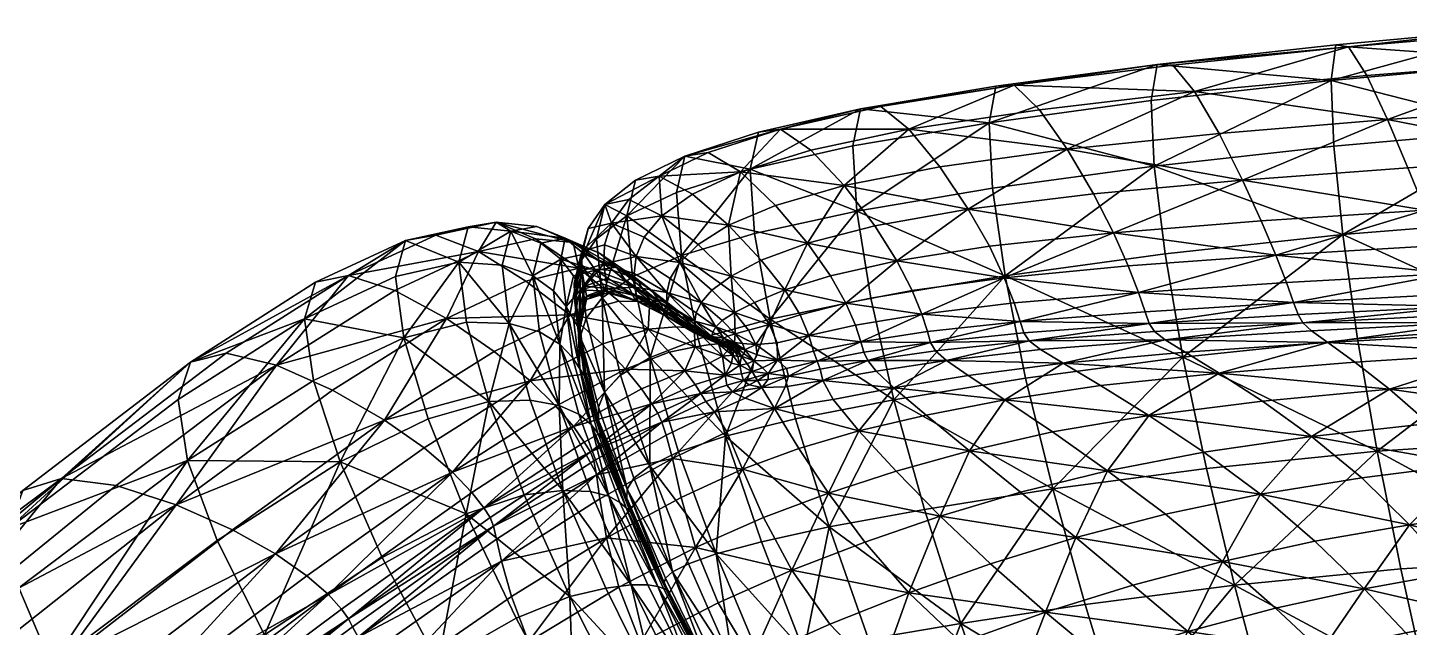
# Model space of a CAD drawing. Header units: millimetres. Extents: x -7995 to 5903, y -544 to 668.
# Drawn here: x -112.7 to 339.6, y 448.5 to 644.8 of the extents above; entities that cross this region are included whole.
import ezdxf

# ---------------------------------------------------------------- set-up
doc = ezdxf.new("R2010")
doc.units = ezdxf.units.MM
doc.layers.get('0').update_dxf_attribs({"true_color": 0x57e1c6})

msp = doc.modelspace()

# ---------------------------------------------------------------- meshes
at = {"color": 121, "true_color": 0xa6e5e5}
mesh = msp.add_polyface(dxfattribs=at)
corners = [(382.97, 547.36, 944.15), (379.11, 581.98, 918.37), (317.84, 577.06, 916.26), (322.67, 543, 941.78), (376.7, 611.41, 884.14), (314.84, 606.03, 882.36), (256.12, 599.47, 879.19), (265.47, 536.96, 938.06), (377.14, 644.77, 797.79), (315.51, 639.11, 796.73), (313.97, 627.51, 841.91), (375.97, 633.17, 843.32), (257.02, 632.68, 794.45), (356.73, 553.58, 597.2), (355.24, 557.62, 594.41), (410.84, 560.23, 594.31), (413.34, 553.48, 596.69), (358.09, 550.91, 596.79), (304.74, 548.21, 597.14), (303.15, 550.86, 597.59), (301.73, 554.81, 594.81), (360.18, 548.34, 588.52), (254.41, 547.98, 598.35), (396.21, 602.24, 626.59), (401.05, 588.05, 606.27), (344.73, 585.06, 606.26), (339.14, 598.85, 626.47), (405.15, 576.26, 596.03), (349.26, 573.5, 596.08), (295.85, 570.34, 596.35), (291.1, 581.57, 606.34), (284.97, 594.89, 626.25), (352.75, 564.31, 593.09), (299.34, 561.36, 593.45), (250.92, 558.15, 594.22), (380.46, 643.75, 749.4), (319.73, 638.46, 748.65), (385.21, 633.82, 702.1), (325.71, 629.14, 701.61), (269.3, 623.83, 700.43), (332.49, 614.74, 659.57), (390.69, 618.74, 659.85), (277.31, 610.13, 658.91)]
mesh.append_faces([[corners[k] for k in face] for face in [(0, 1, 2), (2, 3, 0), (4, 5, 2), (2, 1, 4), (2, 5, 6), (7, 3, 2), (8, 9, 10), (10, 11, 8), (10, 9, 12), (6, 5, 10), (4, 11, 10), (10, 5, 4), (13, 14, 15), (16, 17, 13), (18, 19, 13), (13, 17, 18), (20, 14, 13), (13, 19, 20), (21, 17, 16), (20, 19, 22), (23, 24, 25), (25, 26, 23), (27, 28, 25), (25, 24, 27), (29, 30, 25), (25, 28, 29), (31, 26, 25), (25, 30, 31), (15, 14, 32), (20, 33, 32), (32, 14, 20), (29, 28, 32), (32, 33, 29), (32, 28, 27), (34, 33, 20), (8, 35, 36), (36, 9, 8), (37, 38, 36), (36, 35, 37), (36, 38, 39), (12, 9, 36), (23, 26, 40), (40, 41, 23), (31, 42, 40), (40, 26, 31), (39, 38, 40), (40, 42, 39), (37, 41, 40), (40, 38, 37)]], dxfattribs={"vtx2": -1, "color": 121})
mesh = msp.add_polyface(dxfattribs=at)
corners = [(256.12, 599.47, 879.19), (259.68, 570.72, 912.76), (317.84, 577.06, 916.26), (265.47, 536.96, 938.06), (257.02, 632.68, 794.45), (255.12, 620.9, 839.14), (313.97, 627.51, 841.91), (202.06, 613.65, 835.19), (203.18, 592.21, 874.67), (204.28, 625.65, 791.18), (207.29, 563.59, 907.8), (259.64, 542.65, 589.17), (256.13, 545.36, 597.75), (304.74, 548.21, 597.14), (212.23, 548.64, 596.97), (253.12, 551.81, 595.63), (254.41, 547.98, 598.35), (213.37, 544.95, 599.55), (301.73, 554.81, 594.81), (210.24, 554.7, 595.51), (250.92, 558.15, 594.22), (207, 562.96, 597.98), (247.55, 566.81, 596.94), (295.85, 570.34, 596.35), (299.34, 561.36, 593.45), (195.22, 585.41, 625.99), (236.18, 590.4, 626.04), (242.73, 577.63, 606.61), (202.13, 573.25, 607.21), (284.97, 594.89, 626.25), (291.1, 581.57, 606.34), (262.14, 632.5, 746.91), (210.24, 625.95, 744.44), (269.3, 623.83, 700.43), (218.5, 617.93, 698.78), (175.8, 611.53, 696.87), (319.73, 638.46, 748.65), (185.9, 599.26, 657.13), (227.62, 604.96, 658.04), (277.31, 610.13, 658.91), (180.03, 551.04, 597.43)]
mesh.append_faces([[corners[k] for k in face] for face in [(0, 1, 2), (2, 1, 3), (4, 5, 6), (6, 5, 0), (0, 5, 7), (7, 8, 0), (4, 9, 7), (7, 5, 4), (3, 1, 10), (0, 8, 10), (10, 1, 0), (11, 12, 13), (14, 15, 16), (16, 17, 14), (16, 15, 18), (13, 12, 16), (14, 19, 20), (20, 15, 14), (21, 22, 20), (20, 19, 21), (23, 24, 20), (20, 22, 23), (18, 15, 20), (25, 26, 27), (27, 28, 25), (29, 30, 27), (27, 26, 29), (23, 22, 27), (27, 30, 23), (21, 28, 27), (27, 22, 21), (4, 31, 32), (32, 9, 4), (33, 34, 32), (32, 31, 33), (32, 34, 35), (33, 31, 36), (36, 31, 4), (25, 37, 38), (38, 26, 25), (35, 34, 38), (38, 37, 35), (33, 39, 38), (38, 34, 33), (29, 26, 38), (38, 39, 29), (40, 19, 14), (21, 19, 40)]], dxfattribs={"vtx2": -1, "color": 121})
mesh = msp.add_polyface(dxfattribs=at)
corners = [(159.91, 618.21, 787.17), (157.42, 606.06, 830.22), (202.06, 613.65, 835.19), (204.28, 625.65, 791.18), (158.69, 584.69, 868.84), (203.18, 592.21, 874.67), (163.3, 556.28, 901.29), (207.29, 563.59, 907.8), (116.71, 580.15, 656.59), (127.48, 568.7, 628.89), (117.63, 563.46, 632.06), (120.61, 597.56, 693.31), (132.08, 586.63, 656.05), (142.56, 574.28, 627.06), (166.59, 618.94, 741.47), (133.74, 611.57, 738.28), (126.51, 610.56, 782.66), (175.8, 611.53, 696.87), (143.71, 604.68, 694.94), (110.1, 603.96, 735.18), (102.49, 602.75, 777.99), (195.22, 585.41, 625.99), (164.58, 579.94, 626.21), (154.6, 593.07, 656.34), (185.9, 599.26, 657.13), (123.85, 598.45, 824.37), (125.29, 577.37, 861.75), (130.38, 549.42, 893.13), (210.24, 625.95, 744.44), (180.03, 551.04, 597.43), (176.83, 558.8, 599.58), (207, 562.96, 597.98), (135.17, 558.96, 612.83), (125.27, 554.83, 617.03), (150.1, 563.61, 610), (155.18, 554.64, 602), (202.13, 573.25, 607.21), (171.84, 568.48, 608.23), (118.67, 551.54, 622.92)]
mesh.append_faces([[corners[k] for k in face] for face in [(0, 1, 2), (2, 3, 0), (4, 5, 2), (2, 1, 4), (4, 6, 7), (7, 5, 4), (8, 9, 10), (11, 12, 8), (13, 9, 8), (8, 12, 13), (0, 14, 15), (15, 16, 0), (17, 18, 15), (15, 14, 17), (11, 19, 15), (15, 18, 11), (20, 16, 15), (21, 22, 23), (23, 24, 21), (13, 12, 23), (23, 22, 13), (11, 18, 23), (23, 12, 11), (17, 24, 23), (23, 18, 17), (0, 16, 25), (25, 1, 0), (4, 1, 25), (25, 26, 4), (4, 26, 27), (27, 6, 4), (0, 3, 28), (28, 14, 0), (17, 14, 28), (29, 30, 31), (10, 9, 32), (32, 33, 10), (13, 34, 32), (32, 9, 13), (32, 34, 35), (21, 36, 37), (37, 22, 21), (31, 30, 37), (37, 36, 31), (35, 34, 37), (37, 30, 35), (13, 22, 37), (37, 34, 13), (10, 33, 38)]], dxfattribs={"vtx2": -1, "color": 121})
mesh = msp.add_polyface(dxfattribs=at)
corners = [(117.63, 563.46, 632.06), (106.83, 573.86, 658.33), (116.71, 580.15, 656.59), (104.9, 590.33, 692.33), (120.61, 597.56, 693.31), (94.07, 596.23, 732.51), (110.1, 603.96, 735.18), (133.74, 611.57, 738.28), (102.49, 602.75, 777.99), (99.74, 590.83, 818.08), (123.85, 598.45, 824.37), (126.51, 610.56, 782.66), (101.36, 570.22, 853.92), (125.29, 577.37, 861.75), (106.86, 542.95, 883.97), (130.38, 549.42, 893.13), (116.59, 541.85, 636.74), (114.67, 542.45, 638.7), (115.26, 543.17, 635.69), (105.07, 545.8, 651.15), (105.48, 544.95, 654.16), (111.21, 542.26, 643.05), (111.07, 542.52, 639.67), (105.56, 545.27, 655.42), (111.21, 542.72, 644.44), (105.68, 548.7, 652.42), (111.65, 545.18, 640.91), (111.28, 543.75, 643.76), (105.56, 546.58, 654.87), (114.51, 541.77, 639.51), (111.32, 558.83, 636.91), (100.8, 567.98, 661.61), (107.76, 554.83, 642.52), (118.67, 551.54, 622.92), (118.96, 544.6, 623.9), (114.65, 548.93, 629.52), (116.49, 543.81, 630.47), (118.67, 541.8, 629.06), (106.14, 551.45, 648), (112.55, 546.86, 635.84), (113.47, 541.32, 622.41), (110.89, 541.12, 614.75), (105.54, 546.39, 620.47), (108.95, 545.13, 627.76), (105.82, 540.28, 606.99), (110.55, 543.66, 634.36), (104.12, 548, 646.46), (101.94, 550.79, 640.63)]
mesh.append_faces([[corners[k] for k in face] for face in [(0, 1, 2), (2, 3, 4), (4, 3, 5), (5, 6, 4), (7, 6, 8), (8, 9, 10), (10, 11, 8), (12, 13, 10), (10, 9, 12), (12, 14, 15), (15, 13, 12), (16, 17, 18), (19, 20, 21), (21, 22, 19), (23, 24, 21), (21, 20, 23), (25, 26, 27), (27, 28, 25), (18, 17, 27), (27, 26, 18), (29, 24, 27), (27, 17, 29), (23, 28, 27), (27, 24, 23), (0, 30, 31), (31, 1, 0), (31, 30, 32), (33, 30, 0), (34, 35, 33), (32, 30, 33), (33, 35, 32), (18, 36, 37), (37, 36, 34), (25, 38, 39), (39, 26, 25), (32, 35, 39), (39, 38, 32), (34, 36, 39), (39, 35, 34), (18, 26, 39), (39, 36, 18), (40, 41, 42), (42, 43, 40), (42, 41, 44), (19, 22, 45), (45, 46, 19), (40, 43, 45), (45, 43, 47)]], dxfattribs={"vtx2": -1, "color": 121})
mesh = msp.add_polyface(dxfattribs=at)
corners = [(94.95, 583.17, 692.34), (104.9, 590.33, 692.33), (116.71, 580.15, 656.59), (106.83, 573.86, 658.33), (76.22, 586.94, 769.63), (86.26, 594.86, 773.52), (94.07, 596.23, 732.51), (84.06, 588.49, 730.61), (102.49, 602.75, 777.99), (110.1, 603.96, 735.18), (91.02, 555.18, 627.62), (80.88, 555.28, 621.49), (67.78, 566.1, 648.15), (79.02, 565.32, 653.33), (73.51, 575.64, 805.9), (83.5, 583.22, 811.78), (75.41, 556.41, 838.15), (85.28, 563.24, 845.88), (101.36, 570.22, 853.92), (99.74, 590.83, 818.08), (85.18, 557.63, 699.67), (75.35, 560.94, 730.79), (76.58, 558.53, 731.29), (86.2, 559.86, 700.23), (86.49, 556.86, 701.41), (77.04, 559.43, 731.27), (76.59, 562.61, 730.86), (78.47, 580.85, 729.82), (89.16, 576.24, 693.69), (86.48, 569.85, 695.82), (76.14, 573.72, 729.81), (107.76, 554.83, 642.52), (97.69, 562.67, 665.68), (100.8, 567.98, 661.61), (85.84, 564.29, 698.18), (96.58, 558.09, 669.77), (75.91, 567.51, 730.26), (86.73, 562.58, 658.69), (65.91, 574.45, 686.84), (74.51, 570.99, 690.68), (80.09, 566.35, 694.23), (91.61, 558.79, 663.87), (83.4, 561.55, 697.3), (73.24, 565.37, 729.85), (94.39, 554.86, 668.47)]
mesh.append_faces([[corners[k] for k in face] for face in [(0, 1, 2), (2, 3, 0), (4, 5, 6), (6, 7, 4), (8, 9, 6), (6, 5, 8), (0, 7, 6), (6, 1, 0), (10, 11, 12), (12, 13, 10), (4, 14, 15), (15, 5, 4), (16, 17, 15), (15, 14, 16), (18, 19, 15), (15, 17, 18), (8, 5, 15), (15, 19, 8), (20, 21, 22), (23, 24, 25), (25, 26, 23), (4, 7, 27), (0, 28, 27), (27, 7, 0), (29, 30, 27), (27, 28, 29), (31, 32, 33), (29, 28, 33), (33, 32, 29), (0, 3, 33), (33, 28, 0), (23, 34, 35), (29, 32, 35), (35, 34, 29), (29, 34, 36), (36, 30, 29), (23, 26, 36), (36, 34, 23), (10, 13, 37), (38, 39, 37), (37, 13, 38), (40, 41, 37), (37, 39, 40), (20, 42, 43), (43, 21, 20), (43, 42, 40), (40, 42, 44), (44, 41, 40)]], dxfattribs={"vtx2": -1, "color": 121})
mesh = msp.add_polyface(dxfattribs=at)
corners = [(45.45, 578.16, 763.54), (53.97, 579.68, 724.72), (40.68, 581.13, 722.3), (65.91, 574.45, 686.84), (53.57, 575.68, 682.91), (34.95, 571.53, 677.58), (64.77, 550.8, 614.57), (50.42, 561.87, 641.9), (67.78, 566.1, 648.15), (79.02, 565.32, 653.33), (76.58, 558.53, 731.29), (75.35, 560.94, 730.79), (68.29, 559.02, 762.54), (69.69, 560.21, 762.18), (76.59, 562.61, 730.86), (77.04, 559.43, 731.27), (70.24, 557.05, 761.8), (76.22, 586.94, 769.63), (70.79, 579.06, 766.65), (68.18, 568.12, 800.86), (73.51, 575.64, 805.9), (68.72, 571.68, 764.49), (66.23, 561.09, 796.72), (75.41, 556.41, 838.15), (66.4, 554.98, 793.53), (68.76, 565.24, 763.04), (78.47, 580.85, 729.82), (76.14, 573.72, 729.81), (75.91, 567.51, 730.26), (55.32, 574.29, 763.7), (63.31, 575.84, 726.79), (61.89, 569.07, 763.49), (69.48, 570.7, 728.52), (80.09, 566.35, 694.23), (74.51, 570.99, 690.68), (73.24, 565.37, 729.85), (65.95, 563.61, 763.05), (42.65, 567, 799.87), (52.69, 563.53, 798.06), (44.96, 547.97, 832.35), (59.42, 558.7, 795.94), (63.6, 553.58, 793.81)]
mesh.append_faces([[corners[k] for k in face] for face in [(0, 1, 2), (3, 4, 2), (2, 1, 3), (2, 4, 5), (6, 7, 8), (5, 4, 8), (8, 7, 5), (3, 9, 8), (8, 4, 3), (10, 11, 12), (13, 14, 15), (15, 16, 13), (17, 18, 19), (19, 20, 17), (21, 22, 19), (19, 18, 21), (23, 20, 19), (24, 25, 13), (21, 25, 24), (24, 22, 21), (26, 18, 17), (21, 18, 26), (26, 27, 21), (13, 25, 28), (28, 14, 13), (21, 27, 28), (28, 25, 21), (0, 29, 30), (30, 1, 0), (31, 32, 30), (30, 29, 31), (33, 34, 30), (30, 32, 33), (3, 1, 30), (30, 34, 3), (12, 11, 35), (35, 36, 12), (33, 32, 35), (31, 36, 35), (35, 32, 31), (0, 37, 38), (38, 29, 0), (38, 37, 39), (31, 29, 38), (38, 40, 31), (12, 36, 41), (31, 40, 41), (41, 36, 31)]], dxfattribs={"vtx2": -1, "color": 121})
mesh = msp.add_polyface(dxfattribs=at)
corners = [(4.15, 516.33, 593.62), (-45.59, 480.46, 577.19), (-64.04, 488.65, 604.11), (-12.92, 526.2, 621.14), (-31.18, 534.35, 657.35), (40.06, 538.79, 605.68), (51.83, 529.19, 589.93), (17.07, 507.29, 577.94), (26.41, 499.33, 571.28), (-31.51, 472.6, 561.9), (30.9, 485.64, 890.7), (18.41, 516.81, 867.29), (-10.42, 502.69, 866.74), (10.47, 543.29, 836.54), (-19.13, 529.29, 834.11), (-60.32, 503.11, 826.69), (44.96, 547.97, 832.35), (30.99, 548.42, 835.47), (38.31, 522.46, 864.43), (49.8, 491.95, 886.42), (45.45, 578.16, 763.54), (31.52, 579.55, 762.85), (28.51, 568.05, 801.09), (42.65, 567, 799.87), (11.04, 575.12, 760.2), (7.78, 563.32, 800.25), (-22.04, 549.46, 795.88), (-18.44, 561.5, 754.13), (-59.4, 535.35, 743.19), (-7.65, 563.7, 710.88), (20.96, 576.9, 718.16), (34.95, 571.53, 677.58), (7.54, 558.81, 669.5), (-47.66, 538.25, 699.09), (40.68, 581.13, 722.3), (24.38, 549.59, 633.32), (50.42, 561.87, 641.9)]
mesh.append_faces([[corners[k] for k in face] for face in [(0, 1, 2), (2, 3, 0), (4, 3, 2), (0, 5, 6), (6, 7, 0), (8, 7, 6), (0, 7, 9), (9, 1, 0), (9, 7, 8), (10, 11, 12), (13, 14, 12), (12, 11, 13), (12, 14, 15), (16, 17, 18), (13, 11, 18), (18, 17, 13), (10, 19, 18), (18, 11, 10), (20, 21, 22), (22, 23, 20), (24, 25, 22), (22, 21, 24), (13, 17, 22), (22, 25, 13), (16, 23, 22), (22, 17, 16), (26, 27, 28), (15, 14, 26), (13, 25, 26), (26, 14, 13), (24, 27, 26), (26, 25, 24), (28, 27, 29), (24, 30, 29), (29, 27, 24), (31, 32, 29), (29, 30, 31), (4, 33, 29), (29, 32, 4), (34, 21, 20), (31, 30, 34), (24, 21, 34), (34, 30, 24), (0, 3, 35), (35, 5, 0), (4, 32, 35), (35, 3, 4), (31, 36, 35), (35, 32, 31)]], dxfattribs={"vtx2": -1, "color": 121})
mesh = msp.add_polyface(dxfattribs=at)
corners = [(91.02, 555.18, 627.62), (99.62, 546.9, 613.14), (90.45, 546.12, 606.38), (80.88, 555.28, 621.49), (105.82, 540.28, 606.99), (97.36, 538.55, 599.91), (83.01, 533.06, 592.36), (75.41, 541.17, 599.03), (101.36, 570.22, 853.92), (85.28, 563.24, 845.88), (91.08, 536.85, 874.43), (106.86, 542.95, 883.97), (75.41, 556.41, 838.15), (86.54, 555.41, 701.71), (86.17, 555.62, 701.14), (76.58, 558.53, 731.29), (85.18, 557.63, 699.67), (77.04, 559.43, 731.27), (86.49, 556.86, 701.41), (105.68, 548.7, 652.42), (105.56, 546.58, 654.87), (96.65, 551.76, 675.02), (96.54, 554.4, 673.14), (105.56, 545.27, 655.42), (96.69, 550.32, 675.45), (86.2, 559.86, 700.23), (105.07, 545.8, 651.15), (95.77, 551.71, 672.13), (96.46, 550.25, 674.47), (105.48, 544.95, 654.16), (96.58, 558.09, 669.77), (106.14, 551.45, 648), (107.76, 554.83, 642.52), (97.69, 562.67, 665.68), (97.8, 553.44, 634.18), (105.54, 546.39, 620.47), (101.94, 550.79, 640.63), (108.95, 545.13, 627.76), (104.12, 548, 646.46), (110.55, 543.66, 634.36), (86.73, 562.58, 658.69), (91.61, 558.79, 663.87), (94.39, 554.86, 668.47), (83.4, 561.55, 697.3)]
mesh.append_faces([[corners[k] for k in face] for face in [(0, 1, 2), (2, 3, 0), (4, 5, 2), (2, 1, 4), (6, 7, 2), (2, 5, 6), (8, 9, 10), (10, 11, 8), (10, 9, 12), (13, 14, 15), (15, 14, 16), (17, 18, 13), (19, 20, 21), (21, 22, 19), (23, 24, 21), (21, 20, 23), (13, 18, 21), (21, 24, 13), (25, 22, 21), (21, 18, 25), (26, 27, 28), (28, 29, 26), (16, 14, 28), (28, 27, 16), (13, 24, 28), (28, 14, 13), (23, 29, 28), (28, 24, 23), (19, 22, 30), (30, 31, 19), (30, 22, 25), (32, 31, 30), (30, 33, 32), (0, 34, 35), (35, 1, 0), (36, 37, 35), (35, 34, 36), (4, 1, 35), (36, 38, 39), (40, 34, 0), (36, 34, 40), (40, 41, 36), (26, 38, 42), (42, 27, 26), (36, 41, 42), (42, 38, 36), (16, 27, 42), (42, 43, 16)]], dxfattribs={"vtx2": -1, "color": 121})
mesh = msp.add_polyface(dxfattribs=at)
corners = [(64.77, 550.8, 614.57), (80.88, 555.28, 621.49), (90.45, 546.12, 606.38), (75.41, 541.17, 599.03), (51.83, 529.19, 589.93), (40.06, 538.79, 605.68), (67.78, 566.1, 648.15), (24.38, 549.59, 633.32), (50.42, 561.87, 641.9), (75.41, 556.41, 838.15), (81.4, 531.06, 865.13), (91.08, 536.85, 874.43), (69.69, 560.21, 762.18), (70.24, 557.05, 761.8), (68.04, 547.26, 790.23), (67.42, 550.22, 791.35), (70.29, 555.77, 761.8), (68.11, 546.1, 790.03), (70.1, 530.41, 815.16), (69.38, 534.03, 817.37), (70.01, 531.43, 815.57), (68.29, 559.02, 762.54), (66.03, 549.24, 791.95), (67.48, 546.76, 790.65), (69.69, 556.42, 762.08), (68.09, 533.1, 818.05), (76.58, 558.53, 731.29), (77.09, 558.05, 731.43), (86.54, 555.41, 701.71), (77.04, 559.43, 731.27), (70.13, 549.72, 831.27), (76.15, 525.55, 856.71), (68.19, 543.52, 825.39), (68.18, 568.12, 800.86), (66.23, 561.09, 796.72), (66.4, 554.98, 793.53), (68.36, 538.18, 820.7), (44.96, 547.97, 832.35), (54.89, 545.25, 828.65), (52.69, 563.53, 798.06), (61.55, 541.21, 824.76), (59.42, 558.7, 795.94), (61.36, 521.16, 854.25), (63.6, 553.58, 793.81), (65.69, 536.84, 821.1)]
mesh.append_faces([[corners[k] for k in face] for face in [(0, 1, 2), (2, 3, 0), (0, 3, 4), (4, 5, 0), (6, 1, 0), (0, 5, 7), (7, 8, 0), (9, 10, 11), (12, 13, 14), (14, 15, 12), (16, 17, 14), (14, 13, 16), (14, 17, 18), (19, 15, 14), (14, 20, 19), (21, 22, 23), (23, 24, 21), (23, 22, 25), (18, 17, 23), (16, 24, 23), (23, 17, 16), (21, 24, 26), (16, 27, 26), (26, 24, 16), (26, 27, 28), (28, 27, 29), (16, 13, 29), (29, 27, 16), (9, 30, 31), (31, 10, 9), (31, 30, 32), (32, 30, 33), (33, 34, 32), (33, 30, 9), (12, 15, 35), (19, 36, 35), (35, 15, 19), (32, 34, 35), (35, 36, 32), (37, 38, 39), (40, 41, 39), (39, 38, 40), (42, 38, 37), (43, 22, 21), (40, 44, 43), (43, 41, 40), (25, 22, 43), (43, 44, 25)]], dxfattribs={"vtx2": -1, "color": 121})
mesh = msp.add_polyface(dxfattribs=at)
corners = [(-239.43, 377.35, 729.41), (-180.23, 429.96, 750.82), (-175.09, 442.46, 704.96), (-35.12, 446.1, 888.2), (-50.69, 476.91, 861.37), (-104.89, 436.27, 849.73), (-87.1, 406.72, 878.67), (-60.32, 503.11, 826.69), (-115.6, 461.45, 812.83), (-176.86, 411.27, 794.81), (-59.4, 535.35, 743.19), (-114.29, 493.31, 725.95), (-118.85, 480.91, 770.67), (-63.42, 523.11, 786.51), (-47.66, 538.25, 699.09), (-101.54, 497.26, 681.37), (-31.18, 534.35, 657.35), (-83.74, 494.98, 639.79), (-142.38, 447.31, 619.3), (-161.38, 447.65, 660.28), (-101.67, 437.12, 558.61), (-121.38, 443.21, 584.57), (-64.04, 488.65, 604.11), (-45.59, 480.46, 577.19), (-177.29, 396.12, 564.86), (-219.28, 396.3, 638.36), (-49.51, 403.8, 519.08), (-55.69, 407.2, 537.92), (-4.47, 445.3, 554.19), (-58.8, 409.62, 545.15), (-60.66, 411.89, 544.84), (-7.68, 451.38, 561.98), (-63.05, 414.82, 541.05), (-67.79, 419.23, 537.85), (-14.22, 459.27, 555.21), (-75.43, 424.7, 537.93), (-21.24, 465.42, 555.49), (-86.54, 430.81, 543.95), (-140.66, 387.56, 526.25), (-31.51, 472.6, 561.9), (-10.42, 502.69, 866.74), (-22.04, 549.46, 795.88), (-7.65, 563.7, 710.88)]
mesh.append_faces([[corners[k] for k in face] for face in [(0, 1, 2), (3, 4, 5), (5, 6, 3), (7, 8, 5), (5, 4, 7), (5, 8, 9), (10, 11, 12), (12, 13, 10), (2, 1, 12), (12, 11, 2), (9, 8, 12), (12, 1, 9), (7, 13, 12), (12, 8, 7), (10, 14, 15), (15, 11, 10), (16, 17, 15), (15, 14, 16), (18, 19, 15), (15, 17, 18), (2, 11, 15), (15, 19, 2), (20, 21, 22), (22, 23, 20), (18, 17, 22), (22, 21, 18), (22, 17, 16), (18, 21, 24), (24, 21, 20), (2, 19, 25), (25, 19, 18), (26, 27, 28), (28, 27, 29), (29, 30, 31), (31, 30, 32), (32, 33, 34), (35, 36, 34), (34, 33, 35), (20, 37, 38), (38, 37, 35), (35, 37, 39), (39, 36, 35), (20, 23, 39), (39, 37, 20), (7, 4, 40), (10, 13, 41), (41, 13, 7), (42, 14, 10)]], dxfattribs={"vtx2": -1, "color": 121})
mesh = msp.add_polyface(dxfattribs=at)
corners = [(207.29, 563.59, 907.8), (163.3, 556.28, 901.29), (170.84, 523.03, 925.79), (130.38, 549.42, 893.13), (160.03, 542, 601.62), (161.03, 538.6, 603.45), (145.76, 535.67, 606.02), (144.55, 538.87, 605.09), (182.9, 541.76, 601.28), (181.9, 545.32, 598.94), (212.23, 548.64, 596.97), (215.11, 542.32, 598.67), (184.49, 539.06, 599.94), (162.35, 535.86, 601.56), (180.03, 551.04, 597.43), (158.28, 547.39, 600.17), (155.18, 554.64, 602), (176.83, 558.8, 599.58), (132.82, 536, 609.95), (132.67, 541.63, 608.98), (143.02, 543.99, 603.9), (130.16, 547.67, 610.32), (140.2, 550.78, 605.47), (135.17, 558.96, 612.83), (125.27, 554.83, 617.03), (123.3, 545.74, 616.82), (118.67, 551.54, 622.92), (118.96, 544.6, 623.9), (126.14, 537.71, 617.13), (125.68, 541.1, 615.77), (122.09, 539.33, 624.12), (121.28, 541.46, 622.92), (118.67, 541.8, 629.06), (119.56, 540.58, 629.82), (124.99, 535.72, 618.25), (121.9, 538.01, 625.06), (121.01, 537.33, 625.37), (119.75, 537.13, 624.7), (118.61, 539.22, 630.62), (119.21, 539.54, 631.49), (119.63, 539.91, 630.93)]
mesh.append_faces([[corners[k] for k in face] for face in [(0, 1, 2), (2, 1, 3), (4, 5, 6), (6, 7, 4), (8, 9, 10), (11, 12, 8), (13, 5, 8), (8, 12, 13), (4, 9, 8), (8, 5, 4), (10, 9, 14), (4, 15, 14), (14, 9, 4), (16, 17, 14), (14, 15, 16), (18, 19, 20), (20, 7, 18), (21, 22, 20), (20, 19, 21), (16, 15, 20), (20, 22, 16), (4, 7, 20), (20, 15, 4), (16, 22, 23), (21, 24, 23), (23, 22, 21), (21, 25, 26), (26, 24, 21), (26, 25, 27), (18, 28, 29), (29, 19, 18), (30, 31, 29), (29, 28, 30), (27, 25, 29), (29, 31, 27), (21, 19, 29), (29, 25, 21), (27, 31, 32), (30, 33, 32), (32, 31, 30), (30, 28, 34), (34, 35, 30), (36, 37, 38), (38, 39, 36), (30, 35, 40), (40, 33, 30), (36, 39, 40), (40, 35, 36)]], dxfattribs={"vtx2": -1, "color": 121})
mesh = msp.add_polyface(dxfattribs=at)
corners = [(170.84, 523.03, 925.79), (213.99, 530.04, 932.79), (207.29, 563.59, 907.8), (265.47, 536.96, 938.06), (222.91, 493.82, 947.84), (192.73, 449.78, 945.71), (233.5, 456.04, 953.06), (180.88, 487.13, 940.59), (282.35, 462.39, 958.54), (273.16, 500.51, 953.25), (230.39, 477.93, 337.93), (249.09, 462.38, 261.58), (220.55, 453.54, 260.4), (202.47, 469.35, 336.57), (278.45, 470.12, 262.7), (259.75, 485.53, 339.19), (290.86, 492.08, 340.33), (307.53, 511.01, 413.07), (272.3, 505.92, 412.2), (254.37, 517.91, 476.21), (226.23, 535.01, 568.11), (266.26, 538.55, 567.97), (277.33, 531.76, 529.49), (238.53, 527.72, 529.22), (291.53, 522.51, 476.83), (218.91, 539.44, 589.72), (259.64, 542.65, 589.17), (215.11, 542.32, 598.67), (256.13, 545.36, 597.75), (312.92, 541.72, 567.83), (213.37, 544.95, 599.55), (254.41, 547.98, 598.35), (240.78, 499.81, 411.15), (212.27, 492.79, 409.94), (195.66, 506.33, 474.63), (222.83, 512.47, 475.42), (186.03, 484.95, 408.59), (207.21, 523.03, 528.83), (195.2, 531, 568.21), (188.11, 535.91, 590.42), (184.49, 539.06, 599.94), (212.23, 548.64, 596.97), (182.9, 541.76, 601.28)]
mesh.append_faces([[corners[k] for k in face] for face in [(0, 1, 2), (2, 1, 3), (4, 1, 0), (5, 6, 4), (4, 7, 5), (8, 9, 4), (4, 6, 8), (3, 1, 4), (4, 9, 3), (10, 11, 12), (12, 13, 10), (14, 15, 16), (10, 15, 14), (14, 11, 10), (17, 18, 19), (20, 21, 22), (22, 23, 20), (19, 23, 22), (22, 24, 19), (20, 25, 26), (26, 21, 20), (27, 28, 26), (26, 25, 27), (29, 21, 26), (27, 30, 31), (31, 28, 27), (16, 15, 32), (32, 18, 16), (10, 33, 32), (32, 15, 10), (34, 35, 32), (32, 33, 34), (19, 18, 32), (32, 35, 19), (34, 33, 36), (10, 13, 36), (36, 33, 10), (20, 23, 37), (37, 38, 20), (19, 35, 37), (37, 23, 19), (37, 35, 34), (20, 38, 39), (39, 25, 20), (27, 25, 39), (39, 40, 27), (41, 30, 42), (42, 30, 27)]], dxfattribs={"vtx2": -1, "color": 121})
mesh = msp.add_polyface(dxfattribs=at)
corners = [(39.85, 481.6, 576.76), (72.67, 503.01, 587.32), (73.5, 498.46, 577.98), (36.68, 487.69, 573.71), (69.53, 509.18, 585.24), (71.56, 506.02, 588.28), (38.76, 484.51, 577.15), (32.76, 492.71, 570.82), (65.96, 514.21, 582.59), (26.41, 499.33, 571.28), (60.26, 520.93, 583.19), (83.01, 533.06, 592.36), (91.6, 521.7, 593.98), (51.83, 529.19, 589.93), (75.41, 541.17, 599.03), (62.54, 493.37, 880.28), (51.79, 522.84, 859.61), (38.31, 522.46, 864.43), (49.8, 491.95, 886.42), (44.96, 547.97, 832.35), (70.1, 530.41, 815.16), (69.51, 530.96, 816.03), (75.31, 510.44, 837.28), (75.82, 510.07, 836.23), (68.09, 533.1, 818.05), (74, 512.06, 839.87), (69.38, 534.03, 817.37), (70.01, 531.43, 815.57), (75.7, 510.93, 836.84), (75.1, 513.01, 839.22), (68.04, 547.26, 790.23), (67.48, 546.76, 790.65), (68.19, 543.52, 825.39), (74.14, 520.55, 849.41), (76.15, 525.55, 856.71), (83.59, 493.75, 867.67), (74.19, 516.3, 843.5), (68.36, 538.18, 820.7), (71.55, 492.99, 873.66), (61.36, 521.16, 854.25), (77.54, 491.46, 867.1), (67.76, 518.25, 848.85), (61.55, 541.21, 824.76), (54.89, 545.25, 828.65), (83.26, 487.61, 856.43), (71.73, 514.94, 843.89), (65.69, 536.84, 821.1), (81.2, 489.45, 861.17)]
mesh.append_faces([[corners[k] for k in face] for face in [(0, 1, 2), (3, 4, 5), (5, 6, 3), (0, 6, 5), (5, 1, 0), (3, 7, 8), (8, 4, 3), (9, 10, 8), (8, 7, 9), (8, 10, 11), (12, 4, 8), (11, 10, 13), (13, 14, 11), (13, 10, 9), (15, 16, 17), (17, 18, 15), (17, 16, 19), (20, 21, 22), (22, 23, 20), (24, 25, 22), (22, 21, 24), (26, 27, 28), (28, 29, 26), (20, 23, 28), (28, 27, 20), (20, 27, 30), (24, 21, 31), (31, 21, 20), (32, 33, 34), (35, 33, 36), (32, 37, 36), (36, 33, 32), (26, 29, 36), (36, 37, 26), (15, 38, 39), (39, 16, 15), (40, 41, 39), (39, 38, 40), (42, 43, 39), (39, 41, 42), (19, 16, 39), (44, 25, 45), (24, 46, 45), (45, 25, 24), (42, 41, 45), (45, 46, 42), (40, 47, 45), (45, 41, 40)]], dxfattribs={"vtx2": -1, "color": 121})
mesh = msp.add_polyface(dxfattribs=at)
corners = [(115.61, 531.05, 608.06), (116.2, 527.75, 606.35), (107.65, 525.02, 602.27), (105.84, 528, 601), (118.06, 525.63, 603.83), (109.29, 522.42, 600.05), (131.8, 520.18, 580.11), (116.23, 512.47, 569.48), (112.18, 519.04, 591.4), (122.18, 523.51, 597.09), (98.37, 503.82, 562.68), (102.45, 532.51, 599.16), (110.61, 535.09, 606.27), (121.34, 500.28, 527.48), (105.95, 474.71, 467.86), (101.26, 491.02, 522.27), (115.74, 511.07, 906.7), (138.66, 516.73, 916.86), (130.38, 549.42, 893.13), (106.86, 542.95, 883.97), (100.41, 505.99, 896.03), (112.74, 472.58, 909.29), (127.65, 526.98, 602.72), (123.48, 527.86, 606.65), (126.27, 529.29, 608.21), (129.76, 529.62, 607.26), (121.02, 531.46, 611.71), (121.65, 529.33, 608.83), (124.52, 532.24, 612.89), (125.6, 530.41, 609.88), (129.67, 531.6, 609.65), (127.91, 533.45, 612.46), (124.99, 535.72, 618.25), (126.14, 537.71, 617.13), (132.82, 536, 609.95), (122.88, 534.72, 618.61), (121.01, 537.33, 625.37), (121.9, 538.01, 625.06), (117.76, 534.98, 616.04), (120.47, 534.3, 617.7), (118.16, 537.59, 623.39), (119.75, 537.13, 624.7), (114.77, 537.29, 614.16)]
mesh.append_faces([[corners[k] for k in face] for face in [(0, 1, 2), (2, 3, 0), (4, 5, 2), (2, 1, 4), (6, 7, 8), (8, 9, 6), (8, 7, 10), (4, 9, 8), (8, 5, 4), (11, 12, 0), (13, 7, 6), (14, 15, 13), (10, 7, 13), (16, 17, 18), (18, 19, 16), (16, 20, 21), (6, 9, 22), (4, 23, 22), (22, 9, 4), (24, 25, 22), (22, 23, 24), (0, 26, 27), (27, 1, 0), (28, 29, 27), (27, 26, 28), (24, 23, 27), (27, 29, 24), (4, 1, 27), (27, 23, 4), (24, 29, 30), (28, 31, 30), (30, 29, 28), (32, 33, 34), (28, 35, 32), (32, 31, 28), (36, 37, 32), (32, 35, 36), (0, 38, 39), (39, 26, 0), (40, 41, 39), (39, 38, 40), (36, 35, 39), (39, 41, 36), (28, 26, 39), (39, 35, 28), (0, 12, 42), (42, 38, 0), (40, 38, 42)]], dxfattribs={"vtx2": -1, "color": 121})
mesh = msp.add_polyface(dxfattribs=at)
corners = [(170.84, 523.03, 925.79), (180.88, 487.13, 940.59), (222.91, 493.82, 947.84), (131.8, 520.18, 580.11), (139.81, 507.07, 530.71), (121.34, 500.28, 527.48), (149.45, 492.4, 473), (128.19, 484.53, 470.97), (130.38, 549.42, 893.13), (138.66, 516.73, 916.86), (149.66, 481.41, 931.25), (115.74, 511.07, 906.7), (127.52, 476.58, 920.56), (171.57, 499.65, 474.02), (186.03, 484.95, 408.59), (195.66, 506.33, 474.63), (150.99, 523.11, 572.39), (159.43, 512.8, 530.42), (170.88, 526.91, 569.31), (181.46, 517.96, 528.99), (207.21, 523.03, 528.83), (195.2, 531, 568.21), (165.07, 532.42, 591.83), (188.11, 535.91, 590.42), (162.35, 535.86, 601.56), (184.49, 539.06, 599.94), (135.31, 527.27, 598.29), (147.63, 529.31, 594.56), (136.34, 530.76, 605.57), (146.75, 532.97, 603.55), (132.82, 536, 609.95), (144.55, 538.87, 605.09), (145.76, 535.67, 606.02), (135.76, 533.24, 608.31), (161.03, 538.6, 603.45), (127.65, 526.98, 602.72), (129.76, 529.62, 607.26), (129.67, 531.6, 609.65), (127.91, 533.45, 612.46), (126.27, 529.29, 608.21), (124.99, 535.72, 618.25)]
mesh.append_faces([[corners[k] for k in face] for face in [(0, 1, 2), (3, 4, 5), (6, 7, 5), (5, 4, 6), (8, 9, 0), (0, 9, 10), (10, 1, 0), (11, 12, 10), (10, 9, 11), (6, 13, 14), (14, 13, 15), (3, 16, 17), (17, 4, 3), (18, 19, 17), (17, 16, 18), (15, 13, 17), (17, 19, 15), (6, 4, 17), (17, 13, 6), (15, 19, 20), (18, 21, 20), (20, 19, 18), (18, 22, 23), (23, 21, 18), (24, 25, 23), (23, 22, 24), (3, 26, 27), (27, 16, 3), (28, 29, 27), (27, 26, 28), (24, 22, 27), (27, 29, 24), (18, 16, 27), (27, 22, 18), (30, 31, 32), (32, 33, 30), (24, 29, 32), (32, 34, 24), (28, 33, 32), (32, 29, 28), (35, 26, 3), (28, 26, 35), (35, 36, 28), (30, 33, 37), (37, 38, 30), (28, 36, 37), (37, 33, 28), (37, 36, 39), (30, 38, 40)]], dxfattribs={"vtx2": -1, "color": 121})
mesh = msp.add_polyface(dxfattribs=at)
corners = [(382.97, 547.36, 944.15), (322.67, 543, 941.78), (329.06, 506.24, 957.09), (388.04, 510.03, 959.61), (265.47, 536.96, 938.06), (273.16, 500.51, 953.25), (282.35, 462.39, 958.54), (336.77, 467.72, 962.44), (394.21, 470.94, 965.02), (290.86, 492.08, 340.33), (308.63, 476.73, 263.73), (278.45, 470.12, 262.7), (324.77, 461.19, 188.65), (272.3, 505.92, 412.2), (307.53, 511.01, 413.07), (324, 497.48, 341.31), (254.37, 517.91, 476.21), (291.53, 522.51, 476.83), (333.12, 526.44, 477.27), (345.94, 515.29, 413.74), (359.18, 501.98, 342.08), (312.92, 541.72, 567.83), (321.77, 535.29, 529.65), (277.33, 531.76, 529.49), (266.26, 538.55, 567.97), (370.02, 538.42, 529.73), (363.87, 544.6, 567.72), (416.74, 547.31, 567.68), (377.95, 529.86, 477.54), (386.98, 518.98, 414.16), (396.42, 505.82, 342.59), (360.18, 548.34, 588.52), (307.62, 545.6, 588.77), (304.74, 548.21, 597.14), (358.09, 550.91, 596.79), (259.64, 542.65, 589.17), (254.41, 547.98, 598.35), (303.15, 550.86, 597.59), (339.6, 482.14, 264.63), (371.79, 486.63, 265.35), (383.22, 470.75, 189.92), (353.69, 466.42, 189.36), (405.6, 490.46, 265.83), (365.59, 451.74, 121.82)]
mesh.append_faces([[corners[k] for k in face] for face in [(0, 1, 2), (2, 3, 0), (4, 5, 2), (2, 1, 4), (6, 7, 2), (2, 5, 6), (8, 3, 2), (2, 7, 8), (9, 10, 11), (11, 10, 12), (9, 13, 14), (14, 15, 9), (16, 17, 14), (18, 19, 14), (14, 17, 18), (20, 15, 14), (14, 19, 20), (21, 22, 23), (23, 24, 21), (18, 17, 23), (23, 22, 18), (25, 26, 27), (18, 22, 25), (25, 28, 18), (21, 26, 25), (25, 22, 21), (20, 19, 29), (29, 30, 20), (18, 28, 29), (29, 19, 18), (27, 26, 31), (21, 32, 31), (31, 26, 21), (33, 34, 31), (31, 32, 33), (33, 32, 35), (35, 32, 21), (36, 37, 33), (9, 15, 38), (38, 10, 9), (20, 39, 38), (38, 15, 20), (40, 41, 38), (38, 39, 40), (12, 10, 38), (38, 41, 12), (42, 39, 20), (43, 41, 40)]], dxfattribs={"vtx2": -1, "color": 121})
mesh = msp.add_polyface(dxfattribs=at)
corners = [(94.91, 515.72, 594.74), (93.57, 518.62, 596.34), (107.65, 525.02, 602.27), (109.29, 522.42, 600.05), (91.6, 521.7, 593.98), (105.84, 528, 601), (98.37, 503.82, 562.68), (96.38, 511.42, 585.18), (112.18, 519.04, 591.4), (73.5, 498.46, 577.98), (72.67, 503.01, 587.32), (74.67, 490.65, 555.88), (71.56, 506.02, 588.28), (69.53, 509.18, 585.24), (115.61, 531.05, 608.06), (102.45, 532.51, 599.16), (88.25, 526.54, 591.66), (83.01, 533.06, 592.36), (97.36, 538.55, 599.91), (105.82, 540.28, 606.99), (110.61, 535.09, 606.27), (65.96, 514.21, 582.59), (101.26, 491.02, 522.27), (76.81, 477.86, 516.64), (121.34, 500.28, 527.48), (90.97, 501.42, 885.56), (100.41, 505.99, 896.03), (91.08, 536.85, 874.43), (81.4, 531.06, 865.13), (115.74, 511.07, 906.7), (106.86, 542.95, 883.97), (112.74, 472.58, 909.29), (83.26, 487.61, 856.43), (84.42, 486.62, 853.43), (75.31, 510.44, 837.28), (74, 512.06, 839.87), (84.84, 486.46, 852.27), (75.82, 510.07, 836.23), (84.18, 488.56, 855.89), (75.1, 513.01, 839.22), (75.7, 510.93, 836.84), (84.7, 487.11, 853.06), (76.15, 525.55, 856.71), (85.73, 497.32, 876.01), (83.59, 493.75, 867.67), (74.14, 520.55, 849.41), (83.44, 490.8, 860.86), (74.19, 516.3, 843.5), (71.73, 514.94, 843.89), (81.2, 489.45, 861.17)]
mesh.append_faces([[corners[k] for k in face] for face in [(0, 1, 2), (2, 3, 0), (4, 5, 2), (2, 1, 4), (6, 7, 8), (0, 3, 8), (8, 7, 0), (0, 7, 9), (9, 10, 0), (6, 11, 9), (9, 7, 6), (4, 1, 12), (12, 13, 4), (0, 10, 12), (12, 1, 0), (14, 5, 15), (4, 16, 15), (15, 5, 4), (17, 18, 15), (15, 16, 17), (19, 20, 15), (15, 18, 19), (17, 16, 21), (21, 16, 4), (6, 22, 23), (23, 11, 6), (24, 22, 6), (25, 26, 27), (27, 28, 25), (29, 30, 27), (27, 26, 29), (31, 26, 25), (32, 33, 34), (34, 35, 32), (36, 37, 34), (34, 33, 36), (38, 39, 40), (40, 41, 38), (36, 41, 40), (40, 37, 36), (25, 28, 42), (42, 43, 25), (44, 43, 42), (42, 45, 44), (38, 46, 47), (47, 39, 38), (47, 46, 44), (48, 49, 32)]], dxfattribs={"vtx2": -1, "color": 121})
mesh = msp.add_polyface(dxfattribs=at)
corners = [(118.25, 541.29, 633.12), (117.95, 541.25, 635.07), (116.59, 541.85, 636.74), (117.29, 541.97, 633.8), (117.61, 541.02, 635.93), (116.34, 541.48, 637.64), (114.51, 541.77, 639.51), (114.67, 542.45, 638.7), (115.26, 543.17, 635.69), (117.18, 540, 632.51), (116.4, 540.27, 632.99), (116.29, 540.9, 636.28), (117.36, 540.49, 634.72), (114.57, 540.98, 634.64), (114.53, 541.23, 638.11), (111.21, 542.26, 643.05), (111.21, 542.72, 644.44), (111.07, 542.52, 639.67), (118.67, 541.8, 629.06), (119.56, 540.58, 629.82), (118.61, 539.22, 630.62), (117.77, 539.2, 629.2), (119.21, 539.54, 631.49), (118.16, 537.59, 623.39), (119.75, 537.13, 624.7), (119.63, 539.91, 630.93), (105.82, 540.28, 606.99), (110.89, 541.12, 614.75), (114.77, 537.29, 614.16), (110.61, 535.09, 606.27), (113.47, 541.32, 622.41), (116.3, 538.9, 621.79), (114.46, 541.14, 629.22), (110.55, 543.66, 634.36), (116.63, 539.75, 628.12)]
mesh.append_faces([[corners[k] for k in face] for face in [(0, 1, 2), (2, 3, 0), (4, 5, 2), (2, 1, 4), (6, 7, 2), (2, 5, 6), (8, 3, 2), (9, 10, 11), (11, 12, 9), (13, 14, 11), (11, 10, 13), (6, 5, 11), (11, 14, 6), (4, 12, 11), (11, 5, 4), (6, 14, 15), (15, 16, 6), (13, 17, 15), (15, 14, 13), (0, 3, 18), (18, 19, 0), (18, 3, 8), (9, 12, 20), (20, 21, 9), (4, 22, 20), (20, 12, 4), (23, 21, 20), (20, 24, 23), (0, 19, 25), (25, 1, 0), (4, 1, 25), (25, 22, 4), (26, 27, 28), (28, 29, 26), (30, 31, 28), (28, 27, 30), (28, 31, 23), (13, 32, 33), (33, 17, 13), (33, 32, 30), (9, 21, 34), (34, 10, 9), (23, 31, 34), (34, 21, 23), (30, 32, 34), (34, 31, 30), (13, 10, 34), (34, 32, 13)]], dxfattribs={"vtx2": -1, "color": 121})
mesh = msp.add_polyface(dxfattribs=at)
corners = [(175.73, 459.89, 335.15), (192.86, 443.64, 259.2), (166.03, 432.72, 258.01), (149.88, 449.61, 333.7), (210.78, 428.43, 185.22), (183.7, 417.26, 184.35), (157.6, 405.06, 183.34), (139.97, 420.75, 256.58), (124.4, 438.12, 331.87), (114.58, 407.66, 254.68), (98.8, 425.01, 329.28), (121.34, 500.28, 527.48), (128.19, 484.53, 470.97), (105.95, 474.71, 467.86), (137.48, 467.25, 405.54), (161.34, 476.41, 407.12), (113.36, 456.59, 403.34), (149.45, 492.4, 473), (141.34, 440.78, 925.41), (162.6, 444.72, 936.24), (149.66, 481.41, 931.25), (127.52, 476.58, 920.56), (192.73, 449.78, 945.71), (180.88, 487.13, 940.59), (118.39, 435.92, 902.67), (127.19, 437.87, 913.97), (112.74, 472.58, 909.29), (115.74, 511.07, 906.7), (142.88, 403.12, 909.81), (156.36, 404.92, 921.08), (176.71, 407.92, 931.79), (205.72, 412.2, 941.19), (186.03, 484.95, 408.59), (202.47, 469.35, 336.57), (110.6, 434.35, 865.86), (110.36, 434.14, 867.03), (125.57, 407.15, 863.39), (125.72, 407.54, 862.28), (109.6, 433.78, 870.3), (110.23, 434.44, 870.1), (110.49, 434.45, 866.86), (125.65, 407.35, 863.32), (113.19, 434.84, 892.29), (129.28, 402.88, 888.47), (110.69, 434.39, 883.17), (110, 434.34, 875.66), (125.6, 405.34, 872.06), (108.13, 433.26, 875.62), (123.87, 404.45, 871.83)]
mesh.append_faces([[corners[k] for k in face] for face in [(0, 1, 2), (2, 3, 0), (4, 5, 2), (2, 1, 4), (6, 7, 2), (2, 5, 6), (8, 3, 2), (2, 7, 8), (8, 7, 9), (9, 10, 8), (11, 12, 13), (0, 3, 14), (14, 15, 0), (8, 16, 14), (14, 3, 8), (13, 12, 14), (14, 16, 13), (17, 15, 14), (14, 12, 17), (18, 19, 20), (20, 21, 18), (22, 23, 20), (20, 19, 22), (24, 25, 26), (18, 21, 26), (26, 25, 18), (26, 21, 27), (18, 25, 28), (28, 29, 18), (28, 25, 24), (22, 19, 30), (30, 31, 22), (18, 29, 30), (30, 19, 18), (0, 15, 32), (32, 33, 0), (32, 15, 17), (34, 35, 36), (36, 37, 34), (36, 35, 38), (39, 40, 41), (34, 37, 41), (41, 40, 34), (24, 42, 43), (43, 42, 44), (44, 45, 46), (46, 45, 39), (38, 47, 48)]], dxfattribs={"vtx2": -1, "color": 121})
mesh = msp.add_polyface(dxfattribs=at)
corners = [(-35.12, 446.1, 888.2), (-14.2, 412.24, 904.81), (21.65, 437.07, 907.07), (3.4, 471.38, 891.75), (10.29, 377.07, 911.21), (42.91, 401.38, 912.64), (30.9, 485.64, 890.7), (47.24, 451.58, 905), (36.58, 342.29, 907.36), (65.79, 365.93, 908.38), (17.64, 372.96, 314.1), (41.9, 361.29, 244.1), (19.23, 343.44, 238.95), (-62.57, 374.18, 896.95), (-33.65, 340.43, 904.57), (42.47, 470.22, 547.06), (-0.92, 439.79, 534.21), (-4.47, 445.3, 554.19), (40.8, 477.36, 568.18), (-49.51, 403.8, 519.08), (-58.8, 409.62, 545.15), (-6.3, 448.74, 562.03), (39.85, 481.6, 576.76), (36.68, 487.69, 573.71), (38.76, 484.51, 577.15), (-7.68, 451.38, 561.98), (-9.89, 454.47, 558.29), (-63.05, 414.82, 541.05), (-14.22, 459.27, 555.21), (32.76, 492.71, 570.82), (26.41, 499.33, 571.28), (-21.24, 465.42, 555.49), (-31.51, 472.6, 561.9), (-10.42, 502.69, 866.74), (-50.69, 476.91, 861.37), (45.71, 458.59, 509.01), (5.66, 430.97, 497.85), (51.28, 443.78, 457.28), (15.41, 419.61, 448.1), (-23.17, 391.69, 437.05), (-38.46, 398.61, 484.54), (-4.26, 383.11, 379.33), (28.53, 406.47, 387.96), (45.16, 392.32, 320.43), (-36.19, 358.55, 369.78), (-9, 352.38, 306.9)]
mesh.append_faces([[corners[k] for k in face] for face in [(0, 1, 2), (2, 3, 0), (4, 5, 2), (2, 1, 4), (6, 3, 2), (2, 7, 6), (4, 8, 9), (9, 5, 4), (10, 11, 12), (4, 1, 13), (13, 14, 4), (15, 16, 17), (17, 18, 15), (17, 16, 19), (20, 21, 17), (22, 18, 17), (17, 21, 22), (23, 24, 25), (25, 26, 23), (22, 21, 25), (25, 24, 22), (25, 21, 20), (27, 26, 25), (23, 26, 28), (28, 29, 23), (28, 26, 27), (30, 29, 28), (28, 31, 30), (30, 31, 32), (0, 3, 33), (33, 34, 0), (33, 3, 6), (15, 35, 36), (36, 16, 15), (37, 38, 36), (36, 35, 37), (39, 40, 36), (36, 38, 39), (19, 16, 36), (36, 40, 19), (10, 41, 42), (42, 43, 10), (39, 38, 42), (42, 41, 39), (42, 38, 37), (39, 41, 44), (10, 45, 44), (44, 41, 10)]], dxfattribs={"vtx2": -1, "color": 121})
mesh = msp.add_polyface(dxfattribs=at)
corners = [(62.54, 493.37, 880.28), (49.8, 491.95, 886.42), (64.81, 458.69, 899.88), (76.61, 461.33, 893), (30.9, 485.64, 890.7), (47.24, 451.58, 905), (42.47, 470.22, 547.06), (40.8, 477.36, 568.18), (73.5, 498.46, 577.98), (74.67, 490.65, 555.88), (39.85, 481.6, 576.76), (76.81, 477.86, 516.64), (45.71, 458.59, 509.01), (105.95, 474.71, 467.86), (80.89, 461.64, 463.58), (101.26, 491.02, 522.27), (51.28, 443.78, 457.28), (113.36, 456.59, 403.34), (87.89, 443.51, 400.02), (90.97, 501.42, 885.56), (103.6, 469.31, 898.19), (112.74, 472.58, 909.29), (118.39, 435.92, 902.67), (84.18, 488.56, 855.89), (84.7, 487.11, 853.06), (96.57, 461.33, 863.25), (96.16, 462.06, 866.37), (84.84, 486.46, 852.27), (96.7, 460.94, 862.33), (110.23, 434.44, 870.1), (83.26, 487.61, 856.43), (95.41, 461.23, 866.74), (96.37, 460.9, 863.53), (84.42, 486.62, 853.43), (85.73, 497.32, 876.01), (98.38, 466.7, 888), (83.59, 493.75, 867.67), (96.06, 464.67, 879.08), (110.69, 434.39, 883.17), (95.66, 463.16, 871.75), (83.44, 490.8, 860.86), (84.9, 462.43, 885.64), (71.55, 492.99, 873.66), (105.3, 432.31, 882.35), (90.35, 462.47, 878.41), (77.54, 491.46, 867.1), (81.2, 489.45, 861.17), (93.62, 461.91, 871.91), (109.6, 433.78, 870.3)]
mesh.append_faces([[corners[k] for k in face] for face in [(0, 1, 2), (2, 3, 0), (4, 5, 2), (2, 1, 4), (6, 7, 8), (8, 9, 6), (8, 7, 10), (6, 9, 11), (11, 12, 6), (13, 14, 11), (11, 15, 13), (16, 12, 11), (11, 14, 16), (13, 17, 18), (18, 14, 13), (19, 20, 21), (21, 20, 22), (23, 24, 25), (25, 26, 23), (27, 28, 25), (25, 24, 27), (29, 26, 25), (30, 31, 32), (32, 33, 30), (27, 33, 32), (32, 28, 27), (19, 34, 35), (35, 20, 19), (36, 37, 35), (35, 34, 36), (35, 37, 38), (22, 20, 35), (23, 26, 39), (39, 40, 23), (39, 26, 29), (38, 37, 39), (36, 40, 39), (39, 37, 36), (0, 3, 41), (41, 42, 0), (43, 44, 41), (45, 42, 41), (41, 44, 45), (30, 46, 47), (47, 31, 30), (45, 44, 47), (47, 46, 45), (48, 31, 47)]], dxfattribs={"vtx2": -1, "color": 121})
mesh = msp.add_polyface(dxfattribs=at)
corners = [(409.39, 391.35, 946.73), (401.37, 431.07, 960.64), (345.55, 428.42, 958.07), (355.17, 389.3, 944.21), (394.21, 470.94, 965.02), (336.77, 467.72, 962.44), (282.35, 462.39, 958.54), (292.66, 423.62, 954.11), (303.7, 385.25, 940.15), (324.77, 461.19, 188.65), (295.82, 454.78, 187.86), (278.45, 470.12, 262.7), (348.99, 434.86, 68.12), (322.45, 429.1, 67.87), (310.84, 440.71, 120.86), (338.5, 446.79, 121.37), (295.38, 422.14, 67.59), (282.92, 433.42, 120.31), (267.04, 447.19, 187.01), (365.59, 451.74, 121.82), (374.64, 439.53, 68.35), (353.69, 466.42, 189.36), (383.22, 470.75, 189.92), (392.91, 455.83, 122.19), (400.28, 443.39, 68.54), (365.39, 351.31, 921.11), (303.12, 414.41, 34.97), (276.33, 406.36, 34.85), (324.33, 400.81, 17.59), (295.46, 394.36, 17.59), (355.43, 426.71, 35.18), (329.61, 421.15, 35.07), (369.37, 415.48, 17.7), (347.31, 408.75, 17.65), (390.53, 383.78, 10.75), (377.24, 371.93, 10.63), (266.85, 386.57, 17.59), (341.41, 369.99, 10.75), (306.45, 367.06, 10.87), (380.18, 431.2, 35.27), (395.43, 418.29, 17.69)]
mesh.append_faces([[corners[k] for k in face] for face in [(0, 1, 2), (2, 3, 0), (4, 5, 2), (2, 1, 4), (6, 7, 2), (2, 5, 6), (8, 3, 2), (2, 7, 8), (9, 10, 11), (12, 13, 14), (14, 15, 12), (16, 17, 14), (14, 13, 16), (18, 10, 14), (9, 15, 14), (14, 10, 9), (12, 15, 19), (19, 20, 12), (9, 21, 19), (19, 15, 9), (22, 23, 19), (24, 20, 19), (19, 23, 24), (0, 3, 25), (25, 3, 8), (16, 26, 27), (28, 29, 27), (27, 26, 28), (12, 30, 31), (31, 13, 12), (32, 33, 31), (31, 30, 32), (28, 26, 31), (31, 33, 28), (16, 13, 31), (31, 26, 16), (28, 33, 34), (34, 35, 28), (34, 33, 32), (36, 29, 37), (37, 38, 36), (28, 35, 37), (37, 29, 28), (12, 20, 39), (39, 30, 12), (39, 20, 24), (32, 30, 39), (39, 40, 32)]], dxfattribs={"vtx2": -1, "color": 121})
mesh = msp.add_polyface(dxfattribs=at)
corners = [(72.55, 409.88, 325.59), (98.8, 425.01, 329.28), (114.58, 407.66, 254.68), (89.79, 393.42, 252.07), (109.09, 378.35, 180.34), (93.02, 428, 897.46), (82.27, 424.08, 904.59), (101.14, 389.52, 900.32), (110.76, 394.65, 893.36), (66.24, 416.13, 910.04), (86.73, 380.81, 905.68), (64.81, 458.69, 899.88), (47.24, 451.58, 905), (76.61, 461.33, 893), (21.65, 437.07, 907.07), (42.91, 401.38, 912.64), (65.79, 365.93, 908.38), (65.49, 377.95, 248.51), (45.16, 392.32, 320.43), (59.98, 427.1, 395.06), (87.89, 443.51, 400.02), (51.28, 443.78, 457.28), (80.89, 461.64, 463.58), (124.4, 438.12, 331.87), (113.36, 456.59, 403.34), (28.53, 406.47, 387.96), (110.6, 434.35, 865.86), (110.49, 434.45, 866.86), (96.57, 461.33, 863.25), (96.7, 460.94, 862.33), (110.23, 434.44, 870.1), (109.6, 433.78, 870.3), (110.36, 434.14, 867.03), (96.37, 460.9, 863.53), (95.41, 461.23, 866.74), (110.69, 434.39, 883.17), (113.19, 434.84, 892.29), (98.38, 466.7, 888), (118.39, 435.92, 902.67), (110, 434.34, 875.66), (95.66, 463.16, 871.75), (100.48, 430.65, 889.84), (84.9, 462.43, 885.64), (105.3, 432.31, 882.35), (117.35, 398.79, 885.86), (123.87, 404.45, 871.83), (108.13, 433.26, 875.62), (93.62, 461.91, 871.91), (90.35, 462.47, 878.41)]
mesh.append_faces([[corners[k] for k in face] for face in [(0, 1, 2), (2, 3, 0), (4, 3, 2), (5, 6, 7), (7, 8, 5), (9, 10, 7), (7, 6, 9), (9, 6, 11), (11, 12, 9), (5, 13, 11), (11, 6, 5), (9, 12, 14), (14, 15, 9), (9, 15, 16), (16, 10, 9), (0, 3, 17), (17, 18, 0), (17, 3, 4), (0, 19, 20), (20, 1, 0), (21, 22, 20), (20, 19, 21), (23, 1, 20), (20, 24, 23), (0, 18, 25), (25, 19, 0), (21, 19, 25), (26, 27, 28), (28, 29, 26), (28, 27, 30), (31, 32, 33), (33, 34, 31), (26, 29, 33), (33, 32, 26), (35, 36, 37), (37, 36, 38), (30, 39, 40), (40, 39, 35), (5, 41, 42), (42, 13, 5), (42, 41, 43), (43, 41, 44), (5, 8, 44), (44, 41, 5), (45, 46, 43), (43, 46, 47), (47, 48, 43), (47, 46, 31)]], dxfattribs={"vtx2": -1, "color": 121})
mesh = msp.add_polyface(dxfattribs=at)
corners = [(219.15, 375.61, 927.05), (257.51, 380.31, 934.47), (245.21, 417.83, 948.56), (205.72, 412.2, 941.19), (303.7, 385.25, 940.15), (292.66, 423.62, 954.11), (282.35, 462.39, 958.54), (233.5, 456.04, 953.06), (192.73, 449.78, 945.71), (241.13, 404.27, 67.03), (214.67, 393.16, 66.75), (200.66, 403.85, 118.63), (227.52, 415.05, 119.18), (189.26, 380.97, 66.44), (210.78, 428.43, 185.22), (183.7, 417.26, 184.35), (255.04, 424.89, 119.74), (268.16, 413.9, 67.31), (238.62, 438.41, 186.12), (267.04, 447.19, 187.01), (282.92, 433.42, 120.31), (295.38, 422.14, 67.59), (175.73, 459.89, 335.15), (202.47, 469.35, 336.57), (220.55, 453.54, 260.4), (192.86, 443.64, 259.2), (249.09, 462.38, 261.58), (278.45, 470.12, 262.7), (295.82, 454.78, 187.86), (310.84, 440.71, 120.86), (176.71, 407.92, 931.79), (269.84, 344.61, 910.89), (249.66, 396.88, 34.74), (223.49, 385.84, 34.63), (266.85, 386.57, 17.59), (244.66, 374.62, 17.53), (223.32, 361.52, 17.47), (198.37, 373.71, 34.51), (306.45, 367.06, 10.87), (295.75, 352.25, 10.75), (276.33, 406.36, 34.85), (295.46, 394.36, 17.59)]
mesh.append_faces([[corners[k] for k in face] for face in [(0, 1, 2), (2, 3, 0), (4, 5, 2), (2, 1, 4), (6, 7, 2), (2, 5, 6), (8, 3, 2), (2, 7, 8), (9, 10, 11), (11, 12, 9), (11, 10, 13), (14, 12, 11), (11, 15, 14), (9, 12, 16), (16, 17, 9), (14, 18, 16), (16, 12, 14), (19, 20, 16), (16, 18, 19), (21, 17, 16), (16, 20, 21), (22, 23, 24), (24, 25, 22), (19, 18, 24), (24, 26, 19), (14, 25, 24), (24, 18, 14), (19, 26, 27), (27, 28, 19), (29, 20, 19), (0, 3, 30), (31, 1, 0), (4, 1, 31), (9, 32, 33), (33, 10, 9), (34, 35, 33), (33, 32, 34), (36, 37, 33), (33, 35, 36), (13, 10, 33), (33, 37, 13), (34, 38, 39), (39, 35, 34), (9, 17, 40), (40, 32, 9), (40, 17, 21), (34, 32, 40), (40, 41, 34)]], dxfattribs={"vtx2": -1, "color": 121})

doc.saveas('drawing.dxf')
